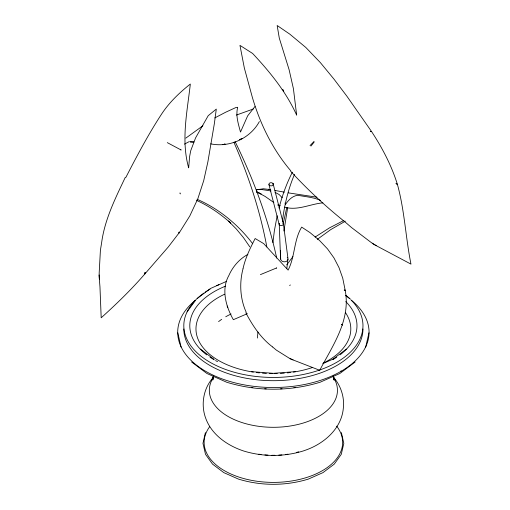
<?xml version="1.0" encoding="UTF-8"?>
<svg xmlns="http://www.w3.org/2000/svg" width="510" height="510" viewBox="0 0 510 510"><rect width="100%" height="100%" fill="white"/><g stroke="black" fill="none" stroke-linecap="round" stroke-linejoin="round"><path stroke-width="0.76" d="M280.494 259.067L280.519 250.627M341.043 371.325L341.075 370.795M257.391 338.06L257.952 331.997M213.263 376.195L212.823 380.007L213.511 376.992M282.4 221.385C284.376 205.3 288.112 189.306 294.506 174.382M272.92 242.645L274.354 230.851L277.179 215.736M286.805 268.706L287.991 258.659L283.394 223.762L273.194 184.04C272.614 182.051 268.7 182.236 268.917 184.518L279.123 224.241C279.735 226.765 284.911 225.433 282.948 223.023M283.891 231.043L287.723 207.506L286.824 207.385L283.241 223.412M242.977 268.936C239.215 283.286 240.133 298.962 246.311 312.509L245.852 312.821C252.546 325.539 260.859 338.136 272.62 346.953M243.015 268.751C245.297 258.066 250.18 248.172 255.153 238.521L263.702 243.621L288.118 270.115C295.143 256.53 293.734 240.14 301.671 227.109L309.959 232.566L319.534 240.484L327.49 248.867L333.942 257.869L339.01 267.642L342.745 278.224L345.168 290.228C350.963 319.993 332.75 345.455 319.732 370.298L290.024 358.753M205.396 432.588L202.961 443.349L205.511 454.327L212.53 464.113L223.826 472.636L238.463 479.1C261.12 486.036 285.657 486.036 308.314 479.1L322.951 472.636L334.248 464.113L341.267 454.327L343.817 443.349L341.381 432.588M365.702 347.081L368.959 332.8M279.046 208.099C282.157 195.7 286.569 183.594 292.37 172.195M288.042 259.38C287.289 263.001 280.627 262.522 280.57 258.761L279.212 223.399M280.57 258.761L280.78 258.041M211.51 380.747L213.556 375.991M180.049 192.901L179.832 193.271L180.514 193.889M286.754 264.83L292.931 256.645M259.36 121.584C250.18 138.548 229.455 147.779 210.681 143.852M187.113 311.878L196.369 299.109L210.502 288.475L226.344 281.437M212.785 378.006C203.229 388.875 200.659 405.067 205.823 418.576C211.682 434.418 226.644 445.02 242.084 450.451L243.582 450.98C262.918 456.903 283.86 456.903 303.195 450.98L304.693 450.451C323.442 444.159 341.553 428.993 343.338 408.127C344.645 396.927 340.629 385.165 333.106 376.775M254.987 106.488L247.656 115.859L240.497 132.058C238.374 124.007 235.518 115.668 237.673 107.298L235.881 107.534L225.618 112.251L214.748 117.937M310.953 146.083L314.217 141.952L313.943 141.557L310.061 145.554M317.303 239.368L330.799 229.564L345.359 221.174M202.91 125.766L185.806 138.127M332.953 359.167L346.335 349.095M355.151 361.992L339.832 373.505L320.121 382.232C289.808 391.521 256.97 391.521 226.657 382.232L206.945 373.505L191.626 361.992M315.103 237.054L329.524 227.849L343.899 220.435M247.885 254.382C239.356 259.003 232.681 266.743 228.818 275.591C221.053 289.329 225.885 306.587 233.351 319.693L247.369 313.669M184.422 144.132L189.337 141.55M236.321 115.088L253.304 109.006M322.766 363.662L333.298 359.002M239.394 139.721L242.065 138.548M239.439 139.708L240.822 139.109M260.412 274.629L276.675 267.922L276.267 268.081M223.807 144.419L225.133 143.992L222.787 144.693M235.002 141.761L235.161 141.716C253.266 178.787 267.89 217.713 276.707 258.073M256.262 189.975L263.249 188.751L270.281 189.599M289.616 285.466L290.388 284.994M256.747 189.656L259.985 189.293L271.02 190.944M322.913 202.852C310.156 203.994 297.623 210.891 284.701 207.194M295.315 371.656L273.385 373.326L251.462 371.656M282.202 89.397L282.852 89.371L283.777 91.443M316.882 197.198L288.246 192.856M268.719 189.312L268.324 189.255L270.561 189.809M274.966 190.447L284.344 192.149M320.65 200.449C313.446 197.185 305.439 196.764 297.776 195.285C292.294 195.936 288.552 200.035 285.568 204.287L285.001 203.082M279.964 205.779L277.899 204.912L279.894 205.753M278.026 204.956L280.015 205.798M197.051 199.263C219.102 208.8 238.17 224.706 252.705 243.723M256.46 191.919L261.12 193.953L257.014 191.97M293.078 359.913L289.055 358.065L276.292 350.07L272.684 347.01M196.65 200.43C209.151 206.065 220.518 213.977 230.724 223.093L228.48 221.066L236.308 228.971L243.436 237.59L249.811 246.878M256.868 191.913L265.143 196.452L273.864 202.547M167.293 142.628L181.152 150.01L180.846 149.844M275.011 192.327L279.104 194.52L282.215 197.708M376.131 245.616L410.971 264.123C405.654 237.705 404.615 210.541 397.437 184.505C391.584 165.565 382.328 147.938 371.471 131.414L346.832 96.122L333.954 79.101L320.388 62.641L305.802 47.443L289.871 34.202L277.159 25.5L279.289 38.097L289.119 69.749L293.422 88.721L296.661 115.158C286.174 91.883 269.969 72.012 252.641 53.48L239.961 45.371L244.335 68.002L252.316 97.225C260.176 123.943 272.633 149.564 290.789 170.818L290.604 171.181C307.473 189.612 325.916 206.658 345.448 222.296L351.607 227.613L370.668 242.11L376.131 245.616L372.185 243.378M273.028 183.651L273.634 184.002M345.493 295.405L350.408 299.109M200.436 349.095L213.824 359.167M287.219 257.384L287.71 257.983M227.122 306.006L227.798 307.415M333.221 375.991L335.268 380.747M233.873 142.22C248.58 175.803 260.145 210.872 266.838 246.961M268.917 184.518C269.49 186.507 273.405 186.322 273.194 184.04M333.266 376.992L333.954 380.007L333.508 376.195M177.818 332.8L181.076 347.081M99.029 274.979L99.96 286.818L101.19 317.8C116.497 303.979 131.35 289.597 144.84 273.972L168.243 247.006L179.73 232.044L189.79 215.966L197.823 198.785L203.713 180.636L207.895 161.785L214.378 123.471L216.297 109.089L208.214 115.687L195.566 137.917L190.702 150.781L189.592 156.717L188.662 167.879C180.922 140.244 187.227 111.868 190.326 84.042C179.131 92.935 168.663 102.982 160.937 115.082C147.945 135.067 136.801 156.213 125.868 177.384L125.313 177.295C115.419 198.167 104.703 219.459 101.624 242.734L100.406 250.257L99.169 273.111L99.393 279.454M279.091 223.82L279.123 224.241M351.779 300.588A95.682 55.239 0 0 1 336.995 373.53A95.682 55.239 0 0 1 209.782 373.53A95.682 55.239 0 0 1 194.998 300.588M336.664 426.13A69.264 39.99 0 0 1 273.998 482.39A69.264 39.99 0 0 1 209.629 426.774M334.605 379.427A64.062 36.988 0 0 1 273.385 427.303A64.062 36.988 0 0 1 212.166 379.427M345.78 301.588A83.595 48.265 0 0 1 340.023 354.864M336.734 357.21A83.595 48.265 0 0 1 333.221 359.422M217.572 361.647A83.595 48.265 0 0 1 215.571 360.576M214.276 359.85A83.595 48.265 0 0 1 210.043 357.21M206.754 354.864A83.595 48.265 0 0 1 225.458 286.18M345.582 312.777A77.418 44.695 0 0 1 323.614 362.935M312.094 367.627A77.418 44.695 0 0 1 293.428 372.096M290.419 372.523A77.418 44.695 0 0 1 287.359 372.88M284.268 373.173A77.418 44.695 0 0 1 280.379 373.435M277.262 373.562A77.418 44.695 0 0 1 274.157 373.613M272.614 373.613A77.418 44.695 0 0 1 269.516 373.562M266.398 373.435A77.418 44.695 0 0 1 262.503 373.173M259.411 372.88A77.418 44.695 0 0 1 256.358 372.523M253.349 372.096A77.418 44.695 0 0 1 197.682 338.264A77.418 44.695 0 0 1 224.521 294.251M362.967 328.975A89.575 51.714 0 0 1 273.385 380.696A89.575 51.714 0 0 1 183.81 328.975M350.963 299.861A89.575 51.714 0 0 1 273.966 377.438A89.575 51.714 0 0 1 195.241 300.447M197.376 298.363A89.575 51.714 0 0 1 203.911 293.078M205.224 292.173A89.575 51.714 0 0 1 210.05 289.151M216.724 285.67A89.575 51.714 0 0 1 218.86 284.695M345.984 295.424A89.575 51.714 0 0 1 349.401 298.363M298.656 451.834A56.272 32.487 0 0 1 296.431 452.446M287.952 454.187A56.272 32.487 0 0 1 285.708 454.506M281.89 454.92A56.272 32.487 0 0 1 278.798 455.143M274.928 455.283A56.272 32.487 0 0 1 271.849 455.283M267.979 455.143A56.272 32.487 0 0 1 264.888 454.92M261.069 454.506A56.272 32.487 0 0 1 258.825 454.187M295.437 387.428A91.073 52.581 0 0 1 293.9 387.645M282.1 388.754A91.073 52.581 0 0 1 280.513 388.83M266.265 388.83A91.073 52.581 0 0 1 264.677 388.754M252.877 387.645A91.073 52.581 0 0 1 251.341 387.428M218.586 321.625A68.895 39.774 0 0 1 221.678 319.33M225.732 316.78A68.895 39.774 0 0 1 231.081 313.994M145.095 272.353L144.84 273.972L145.12 272.359M344.269 290.107L345.168 290.228L344.269 290.107M396.072 183.415L397.437 184.505L396.072 183.415M179.042 232.184L179.061 232.949L179.042 232.184M341.7 324.322L342.529 324.985L341.7 324.322M371.471 131.414L370.451 131.504L371.471 131.414M193.813 142.041L190.141 141.863L193.819 142.048"/></g></svg>
